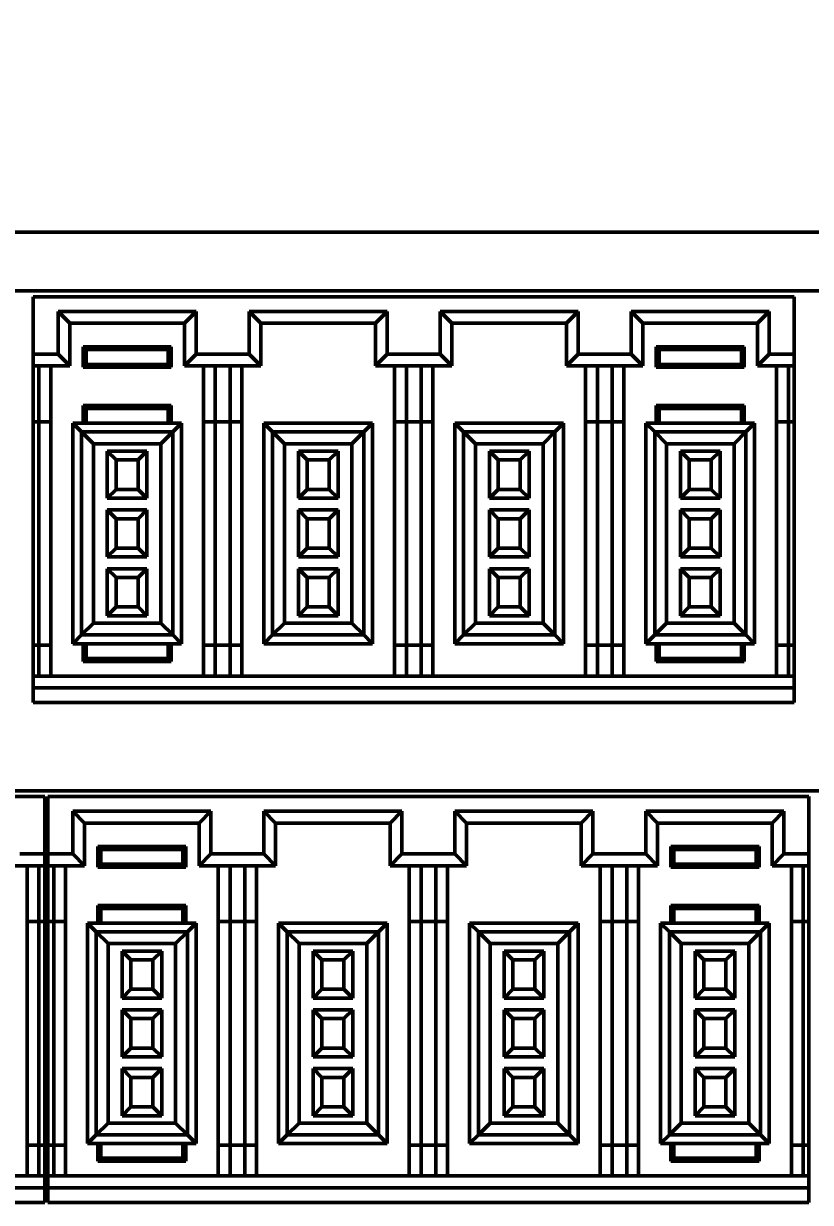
# Model space of a CAD drawing. Header units: millimetres. Extents: x 1021 to 2778, y -197 to 600.
# Drawn here: x 1320.93 to 1347.71, y 409.44 to 449.53 of the extents above; entities that cross this region are included whole.
import ezdxf

# ---------------------------------------------------------------- set-up
doc = ezdxf.new("R2010")
doc.units = ezdxf.units.MM
doc.header["$LTSCALE"] = 2
doc.layers.get('0').update_dxf_attribs({"lineweight": 25})
doc.layers.add('외형선(ISO)', color=7, linetype='Continuous', lineweight=50)
doc.layers.add('치수(ISO)', color=7, linetype='Continuous', lineweight=25)
doc.styles.add('레이블 텍스트 (ISO)', font='')
doc.styles.get('레이블 텍스트 (ISO)').set_extended_font_data('Gulim')
doc.dimstyles.new('기본값 (ISO)', dxfattribs={"dimscale": 2, "dimtxt": 3.5, "dimasz": 2.5, "dimexe": 1, "dimexo": 0.5, "dimgap": 0.4, "dimtad": 1, "dimtoh": 1, "dimdsep": 46, "dimtxsty": '레이블 텍스트 (ISO)', "dimcen": 0.09, "dimdle": 10, "dimclrd": 256, "dimclre": 256, "dimclrt": 6, "dimazin": 2, "dimtfac": 0.714286, "dimtmove": 0, "dimatfit": 3, "dimfxl": 1, "dimtolj": 1, "dimtzin": 0, "dimlwd": -1, "dimlwe": -1, "dimarcsym": 0})

# ---------------------------------------------------------------- blocks, each defined once
blk = doc.blocks.new('_DotSmall')
at = {"color": 0, "linetype": 'ByBlock', "const_width": 0.5}
blk.add_lwpolyline([(-0.0625, 0, 1), (0.0625, 0, 1)], format="xyb", close=True, dxfattribs=at)
blk = doc.blocks.new('*D14')
at = {"layer": 'Defpoints', "color": 0}
for p in [(1425.058, 480.628), (1170.258, 443.186), (1425.058, 435.936)]:
    blk.add_point(p, dxfattribs=at)
at = {"layer": '치수(ISO)'}
for p, q in [((1170.258, 444.186), (1170.258, 482.628)), ((1425.058, 436.936), (1425.058, 482.628)), ((1170.258, 480.628), (1425.058, 480.628))]:
    blk.add_line(p, q, dxfattribs=at)
at = {"layer": '치수(ISO)', "linetype": 'ByBlock', "xscale": 5, "yscale": 5, "zscale": 5}
for p, rotation in [((1170.258, 480.628), 180), ((1425.058, 480.628), 360)]:
    blk.add_blockref('_DotSmall', p, dxfattribs=dict(at, rotation=rotation))
at = {"layer": '치수(ISO)', "color": 0, "insert": (1297.698, 485.021), "char_height": 7, "attachment_point": 5, "style": '레이블 텍스트 (ISO)'}
blk.add_mtext('\\A1;254.8', dxfattribs=at)

msp = doc.modelspace()

# ---------------------------------------------------------------- linework, layer by layer
at = {"layer": '외형선(ISO)'}
for p, q in [((1183.4577, 442.4362), (1411.8577, 442.4362)), ((1184.6577, 440.4362), (1410.6577, 440.4362)), ((1321.2577, 440.2362), (1347.1577, 440.2362)), ((1321.2577, 438.2862), (1321.2577, 440.2362)), ((1347.1577, 440.2362), (1347.1577, 438.2862)), ((1322.1077, 438.2862), (1322.1077, 439.7362)), ((1322.1077, 439.7362), (1326.8077, 439.7362)), ((1322.5077, 439.3362), (1322.1077, 439.7362)), ((1326.4077, 439.3362), (1326.8077, 439.7362)), ((1326.8077, 439.7362), (1326.8077, 438.2862)), ((1328.6077, 438.2862), (1328.6077, 439.7362)), ((1328.6077, 439.7362), (1333.3077, 439.7362)), ((1329.0077, 439.3362), (1328.6077, 439.7362)), ((1332.9077, 439.3362), (1333.3077, 439.7362)), ((1333.3077, 439.7362), (1333.3077, 438.2862)), ((1335.1077, 438.2862), (1335.1077, 439.7362)), ((1335.1077, 439.7362), (1339.8077, 439.7362)), ((1335.5077, 439.3362), (1335.1077, 439.7362)), ((1339.4077, 439.3362), (1339.8077, 439.7362)), ((1339.8077, 439.7362), (1339.8077, 438.2862)), ((1341.6077, 438.2862), (1341.6077, 439.7362)), ((1341.6077, 439.7362), (1346.3077, 439.7362)), ((1342.0077, 439.3362), (1341.6077, 439.7362)), ((1345.9077, 439.3362), (1346.3077, 439.7362)), ((1346.3077, 439.7362), (1346.3077, 438.2862)), ((1326.4077, 439.3362), (1322.5077, 439.3362)), ((1322.5077, 439.3362), (1322.5077, 437.8862)), ((1326.4077, 437.8862), (1326.4077, 439.3362)), ((1332.9077, 439.3362), (1329.0077, 439.3362)), ((1329.0077, 439.3362), (1329.0077, 437.8862)), ((1332.9077, 437.8862), (1332.9077, 439.3362)), ((1339.4077, 439.3362), (1335.5077, 439.3362)), ((1335.5077, 439.3362), (1335.5077, 437.8862)), ((1339.4077, 437.8862), (1339.4077, 439.3362)), ((1345.9077, 439.3362), (1342.0077, 439.3362)), ((1342.0077, 439.3362), (1342.0077, 437.8862)), ((1345.9077, 437.8862), (1345.9077, 439.3362)), ((1321.2577, 438.2862), (1322.1077, 438.2862)), ((1321.2577, 437.8862), (1321.2577, 438.2862)), ((1322.1077, 438.2862), (1322.5077, 437.8862)), ((1322.9577, 437.8362), (1322.9577, 438.5362)), ((1322.9577, 438.5362), (1325.9577, 438.5362)), ((1322.9577, 438.5362), (1323.0577, 438.4362)), ((1323.0577, 438.4362), (1323.0577, 437.9362)), ((1325.8577, 438.4362), (1323.0577, 438.4362)), ((1325.8577, 438.4362), (1325.9577, 438.5362)), ((1325.8577, 437.9362), (1325.8577, 438.4362)), ((1325.9577, 438.5362), (1325.9577, 437.8362)), ((1326.4077, 437.8862), (1326.8077, 438.2862)), ((1326.8077, 438.2862), (1328.6077, 438.2862)), ((1328.6077, 438.2862), (1329.0077, 437.8862)), ((1332.9077, 437.8862), (1333.3077, 438.2862)), ((1333.3077, 438.2862), (1335.1077, 438.2862)), ((1335.1077, 438.2862), (1335.5077, 437.8862)), ((1339.4077, 437.8862), (1339.8077, 438.2862)), ((1339.8077, 438.2862), (1341.6077, 438.2862)), ((1341.6077, 438.2862), (1342.0077, 437.8862)), ((1342.4577, 437.8362), (1342.4577, 438.5362)), ((1342.4577, 438.5362), (1345.4577, 438.5362)), ((1342.4577, 438.5362), (1342.5577, 438.4362)), ((1342.5577, 438.4362), (1342.5577, 437.9362)), ((1345.3577, 438.4362), (1342.5577, 438.4362)), ((1345.3577, 438.4362), (1345.4577, 438.5362)), ((1345.3577, 437.9362), (1345.3577, 438.4362)), ((1345.4577, 438.5362), (1345.4577, 437.8362)), ((1345.9077, 437.8862), (1346.3077, 438.2862)), ((1346.3077, 438.2862), (1347.1577, 438.2862)), ((1347.1577, 438.2862), (1347.1577, 437.8862)), ((1321.2577, 437.8862), (1321.2577, 435.9862)), ((1322.5077, 437.8862), (1321.2577, 437.8862)), ((1321.4577, 435.9862), (1321.4577, 437.8862)), ((1321.8577, 437.8862), (1321.8577, 435.9862)), ((1322.9577, 437.8362), (1323.0577, 437.9362)), ((1325.9577, 437.8362), (1322.9577, 437.8362)), ((1323.0577, 437.9362), (1325.8577, 437.9362)), ((1325.8577, 437.9362), (1325.9577, 437.8362)), ((1329.0077, 437.8862), (1326.4077, 437.8862)), ((1327.0577, 435.9862), (1327.0577, 437.8862)), ((1327.4577, 437.8862), (1327.4577, 435.9862)), ((1327.9577, 435.9862), (1327.9577, 437.8862)), ((1328.3577, 437.8862), (1328.3577, 435.9862)), ((1335.5077, 437.8862), (1332.9077, 437.8862)), ((1333.5577, 435.9862), (1333.5577, 437.8862)), ((1333.9577, 437.8862), (1333.9577, 435.9862)), ((1334.4577, 435.9862), (1334.4577, 437.8862)), ((1334.8577, 437.8862), (1334.8577, 435.9862)), ((1342.0077, 437.8862), (1339.4077, 437.8862)), ((1340.0577, 435.9862), (1340.0577, 437.8862)), ((1340.4577, 437.8862), (1340.4577, 435.9862)), ((1340.9577, 435.9862), (1340.9577, 437.8862)), ((1341.3577, 437.8862), (1341.3577, 435.9862)), ((1342.4577, 437.8362), (1342.5577, 437.9362)), ((1345.4577, 437.8362), (1342.4577, 437.8362)), ((1342.5577, 437.9362), (1345.3577, 437.9362)), ((1345.3577, 437.9362), (1345.4577, 437.8362)), ((1347.1577, 437.8862), (1345.9077, 437.8862)), ((1346.5577, 435.9862), (1346.5577, 437.8862)), ((1346.9577, 437.8862), (1346.9577, 435.9862)), ((1347.1577, 435.9862), (1347.1577, 437.8862)), ((1322.9577, 435.9362), (1322.9577, 436.5362)), ((1322.9577, 436.5362), (1325.9577, 436.5362)), ((1323.0577, 436.4362), (1322.9577, 436.5362)), ((1325.8577, 436.4362), (1323.0577, 436.4362)), ((1323.0577, 436.4362), (1323.0577, 435.9362)), ((1325.8577, 436.4362), (1325.9577, 436.5362)), ((1325.8577, 435.9362), (1325.8577, 436.4362)), ((1325.9577, 436.5362), (1325.9577, 435.9362)), ((1342.4577, 435.9362), (1342.4577, 436.5362)), ((1342.4577, 436.5362), (1345.4577, 436.5362)), ((1342.5577, 436.4362), (1342.4577, 436.5362)), ((1345.3577, 436.4362), (1342.5577, 436.4362)), ((1342.5577, 436.4362), (1342.5577, 435.9362)), ((1345.3577, 436.4362), (1345.4577, 436.5362)), ((1345.3577, 435.9362), (1345.3577, 436.4362)), ((1345.4577, 436.5362), (1345.4577, 435.9362)), ((1321.2577, 435.9862), (1321.2577, 428.3862)), ((1321.2577, 435.9862), (1321.4577, 435.9862)), ((1321.8577, 435.9862), (1321.4577, 435.9862)), ((1321.4577, 428.3862), (1321.4577, 435.9862)), ((1321.8577, 435.9862), (1321.8577, 428.3862)), ((1322.6077, 428.4362), (1322.6077, 435.9362)), ((1322.6077, 435.9362), (1322.9577, 435.9362)), ((1322.6077, 435.9362), (1322.9077, 435.6362)), ((1325.9577, 435.9362), (1322.9577, 435.9362)), ((1325.9577, 435.9362), (1326.3077, 435.9362)), ((1326.0077, 435.6362), (1326.3077, 435.9362)), ((1326.3077, 435.9362), (1326.3077, 428.4362)), ((1327.0577, 428.3862), (1327.0577, 435.9862)), ((1327.4577, 435.9862), (1327.0577, 435.9862)), ((1327.4577, 435.9862), (1327.9577, 435.9862)), ((1327.4577, 435.9862), (1327.4577, 428.3862)), ((1328.3577, 435.9862), (1327.9577, 435.9862)), ((1327.9577, 428.3862), (1327.9577, 435.9862)), ((1328.3577, 435.9862), (1328.3577, 428.3862)), ((1329.1077, 428.4362), (1329.1077, 435.9362)), ((1329.1077, 435.9362), (1332.8077, 435.9362)), ((1329.1077, 435.9362), (1329.4077, 435.6362)), ((1332.5077, 435.6362), (1332.8077, 435.9362)), ((1332.8077, 435.9362), (1332.8077, 428.4362)), ((1333.5577, 428.3862), (1333.5577, 435.9862)), ((1333.9577, 435.9862), (1333.5577, 435.9862)), ((1333.9577, 435.9862), (1334.4577, 435.9862)), ((1333.9577, 435.9862), (1333.9577, 428.3862)), ((1334.8577, 435.9862), (1334.4577, 435.9862)), ((1334.4577, 428.3862), (1334.4577, 435.9862)), ((1334.8577, 435.9862), (1334.8577, 428.3862)), ((1335.6077, 428.4362), (1335.6077, 435.9362)), ((1335.6077, 435.9362), (1339.3077, 435.9362)), ((1335.6077, 435.9362), (1335.9077, 435.6362)), ((1339.0077, 435.6362), (1339.3077, 435.9362)), ((1339.3077, 435.9362), (1339.3077, 428.4362)), ((1340.0577, 428.3862), (1340.0577, 435.9862)), ((1340.4577, 435.9862), (1340.0577, 435.9862)), ((1340.4577, 435.9862), (1340.9577, 435.9862)), ((1340.4577, 435.9862), (1340.4577, 428.3862)), ((1340.9577, 428.3862), (1340.9577, 435.9862)), ((1341.3577, 435.9862), (1340.9577, 435.9862)), ((1341.3577, 435.9862), (1341.3577, 428.3862)), ((1342.1077, 428.4362), (1342.1077, 435.9362)), ((1342.1077, 435.9362), (1342.4577, 435.9362)), ((1342.1077, 435.9362), (1342.4077, 435.6362)), ((1345.4577, 435.9362), (1342.4577, 435.9362)), ((1345.4577, 435.9362), (1345.8077, 435.9362)), ((1345.5077, 435.6362), (1345.8077, 435.9362)), ((1345.8077, 435.9362), (1345.8077, 428.4362)), ((1346.5577, 428.3862), (1346.5577, 435.9862)), ((1346.9577, 435.9862), (1346.5577, 435.9862)), ((1346.9577, 435.9862), (1347.1577, 435.9862)), ((1346.9577, 435.9862), (1346.9577, 428.3862)), ((1347.1577, 428.3862), (1347.1577, 435.9862)), ((1322.9077, 435.6362), (1326.0077, 435.6362)), ((1322.9077, 428.7362), (1322.9077, 435.6362)), ((1323.3077, 435.2362), (1322.9077, 435.6362)), ((1326.0077, 435.6362), (1325.6077, 435.2362)), ((1326.0077, 435.6362), (1326.0077, 428.7362)), ((1329.4077, 435.6362), (1332.5077, 435.6362)), ((1329.4077, 428.7362), (1329.4077, 435.6362)), ((1329.8077, 435.2362), (1329.4077, 435.6362)), ((1332.5077, 435.6362), (1332.1077, 435.2362)), ((1332.5077, 435.6362), (1332.5077, 428.7362)), ((1335.9077, 435.6362), (1339.0077, 435.6362)), ((1335.9077, 428.7362), (1335.9077, 435.6362)), ((1336.3077, 435.2362), (1335.9077, 435.6362)), ((1339.0077, 435.6362), (1338.6077, 435.2362)), ((1339.0077, 435.6362), (1339.0077, 428.7362)), ((1342.4077, 435.6362), (1345.5077, 435.6362)), ((1342.4077, 428.7362), (1342.4077, 435.6362)), ((1342.8077, 435.2362), (1342.4077, 435.6362)), ((1345.5077, 435.6362), (1345.1077, 435.2362)), ((1345.5077, 435.6362), (1345.5077, 428.7362)), ((1323.3077, 435.2362), (1323.3077, 429.1362)), ((1325.6077, 435.2362), (1323.3077, 435.2362)), ((1323.7827, 433.3862), (1323.7827, 434.9862)), ((1323.7827, 434.9862), (1325.1327, 434.9862)), ((1323.7827, 434.9862), (1324.0827, 434.6862)), ((1324.8327, 434.6862), (1325.1327, 434.9862)), ((1325.1327, 434.9862), (1325.1327, 433.3862)), ((1325.6077, 429.1362), (1325.6077, 435.2362)), ((1329.8077, 435.2362), (1329.8077, 429.1362)), ((1332.1077, 435.2362), (1329.8077, 435.2362)), ((1330.2827, 433.3862), (1330.2827, 434.9862)), ((1330.2827, 434.9862), (1331.6327, 434.9862)), ((1330.2827, 434.9862), (1330.5827, 434.6862)), ((1331.3327, 434.6862), (1331.6327, 434.9862)), ((1331.6327, 434.9862), (1331.6327, 433.3862)), ((1332.1077, 429.1362), (1332.1077, 435.2362)), ((1336.3077, 435.2362), (1336.3077, 429.1362)), ((1338.6077, 435.2362), (1336.3077, 435.2362)), ((1336.7827, 433.3862), (1336.7827, 434.9862)), ((1336.7827, 434.9862), (1338.1327, 434.9862)), ((1336.7827, 434.9862), (1337.0827, 434.6862)), ((1337.8327, 434.6862), (1338.1327, 434.9862)), ((1338.1327, 434.9862), (1338.1327, 433.3862)), ((1338.6077, 429.1362), (1338.6077, 435.2362)), ((1342.8077, 435.2362), (1342.8077, 429.1362)), ((1345.1077, 435.2362), (1342.8077, 435.2362)), ((1343.2827, 433.3862), (1343.2827, 434.9862)), ((1343.2827, 434.9862), (1344.6327, 434.9862)), ((1343.2827, 434.9862), (1343.5827, 434.6862)), ((1344.3327, 434.6862), (1344.6327, 434.9862)), ((1344.6327, 434.9862), (1344.6327, 433.3862)), ((1345.1077, 429.1362), (1345.1077, 435.2362)), ((1324.8327, 434.6862), (1324.0827, 434.6862)), ((1324.0827, 434.6862), (1324.0827, 433.6862)), ((1324.8327, 433.6862), (1324.8327, 434.6862)), ((1331.3327, 434.6862), (1330.5827, 434.6862)), ((1330.5827, 434.6862), (1330.5827, 433.6862)), ((1331.3327, 433.6862), (1331.3327, 434.6862)), ((1337.8327, 434.6862), (1337.0827, 434.6862)), ((1337.0827, 434.6862), (1337.0827, 433.6862)), ((1337.8327, 433.6862), (1337.8327, 434.6862)), ((1344.3327, 434.6862), (1343.5827, 434.6862)), ((1343.5827, 434.6862), (1343.5827, 433.6862)), ((1344.3327, 433.6862), (1344.3327, 434.6862)), ((1323.7827, 433.3862), (1324.0827, 433.6862)), ((1325.1327, 433.3862), (1323.7827, 433.3862)), ((1324.0827, 433.6862), (1324.8327, 433.6862)), ((1324.8327, 433.6862), (1325.1327, 433.3862)), ((1330.2827, 433.3862), (1330.5827, 433.6862)), ((1331.6327, 433.3862), (1330.2827, 433.3862)), ((1330.5827, 433.6862), (1331.3327, 433.6862)), ((1331.3327, 433.6862), (1331.6327, 433.3862)), ((1336.7827, 433.3862), (1337.0827, 433.6862)), ((1338.1327, 433.3862), (1336.7827, 433.3862)), ((1337.0827, 433.6862), (1337.8327, 433.6862)), ((1337.8327, 433.6862), (1338.1327, 433.3862)), ((1343.2827, 433.3862), (1343.5827, 433.6862)), ((1344.6327, 433.3862), (1343.2827, 433.3862)), ((1343.5827, 433.6862), (1344.3327, 433.6862)), ((1344.3327, 433.6862), (1344.6327, 433.3862)), ((1323.7827, 431.3862), (1323.7827, 432.9862)), ((1323.7827, 432.9862), (1325.1327, 432.9862)), ((1323.7827, 432.9862), (1324.0827, 432.6862)), ((1324.8327, 432.6862), (1325.1327, 432.9862)), ((1325.1327, 432.9862), (1325.1327, 431.3862)), ((1330.2827, 431.3862), (1330.2827, 432.9862)), ((1330.2827, 432.9862), (1331.6327, 432.9862)), ((1330.2827, 432.9862), (1330.5827, 432.6862)), ((1331.3327, 432.6862), (1331.6327, 432.9862)), ((1331.6327, 432.9862), (1331.6327, 431.3862)), ((1336.7827, 431.3862), (1336.7827, 432.9862)), ((1336.7827, 432.9862), (1338.1327, 432.9862)), ((1336.7827, 432.9862), (1337.0827, 432.6862)), ((1337.8327, 432.6862), (1338.1327, 432.9862)), ((1338.1327, 432.9862), (1338.1327, 431.3862)), ((1343.2827, 431.3862), (1343.2827, 432.9862)), ((1343.2827, 432.9862), (1344.6327, 432.9862)), ((1343.2827, 432.9862), (1343.5827, 432.6862)), ((1344.3327, 432.6862), (1344.6327, 432.9862)), ((1344.6327, 432.9862), (1344.6327, 431.3862)), ((1324.8327, 432.6862), (1324.0827, 432.6862)), ((1324.0827, 432.6862), (1324.0827, 431.6862)), ((1324.8327, 431.6862), (1324.8327, 432.6862)), ((1331.3327, 432.6862), (1330.5827, 432.6862)), ((1330.5827, 432.6862), (1330.5827, 431.6862)), ((1331.3327, 431.6862), (1331.3327, 432.6862)), ((1337.8327, 432.6862), (1337.0827, 432.6862)), ((1337.0827, 432.6862), (1337.0827, 431.6862)), ((1337.8327, 431.6862), (1337.8327, 432.6862)), ((1344.3327, 432.6862), (1343.5827, 432.6862)), ((1343.5827, 432.6862), (1343.5827, 431.6862)), ((1344.3327, 431.6862), (1344.3327, 432.6862)), ((1323.7827, 431.3862), (1324.0827, 431.6862)), ((1325.1327, 431.3862), (1323.7827, 431.3862)), ((1324.0827, 431.6862), (1324.8327, 431.6862)), ((1324.8327, 431.6862), (1325.1327, 431.3862)), ((1330.2827, 431.3862), (1330.5827, 431.6862)), ((1331.6327, 431.3862), (1330.2827, 431.3862)), ((1330.5827, 431.6862), (1331.3327, 431.6862)), ((1331.3327, 431.6862), (1331.6327, 431.3862)), ((1336.7827, 431.3862), (1337.0827, 431.6862)), ((1338.1327, 431.3862), (1336.7827, 431.3862)), ((1337.0827, 431.6862), (1337.8327, 431.6862)), ((1337.8327, 431.6862), (1338.1327, 431.3862)), ((1343.2827, 431.3862), (1343.5827, 431.6862)), ((1344.6327, 431.3862), (1343.2827, 431.3862)), ((1343.5827, 431.6862), (1344.3327, 431.6862)), ((1344.3327, 431.6862), (1344.6327, 431.3862)), ((1323.7827, 429.3862), (1323.7827, 430.9862)), ((1323.7827, 430.9862), (1325.1327, 430.9862)), ((1323.7827, 430.9862), (1324.0827, 430.6862)), ((1324.8327, 430.6862), (1325.1327, 430.9862)), ((1325.1327, 430.9862), (1325.1327, 429.3862)), ((1330.2827, 429.3862), (1330.2827, 430.9862)), ((1330.2827, 430.9862), (1331.6327, 430.9862)), ((1330.2827, 430.9862), (1330.5827, 430.6862)), ((1331.3327, 430.6862), (1331.6327, 430.9862)), ((1331.6327, 430.9862), (1331.6327, 429.3862)), ((1336.7827, 429.3862), (1336.7827, 430.9862)), ((1336.7827, 430.9862), (1338.1327, 430.9862)), ((1336.7827, 430.9862), (1337.0827, 430.6862)), ((1337.8327, 430.6862), (1338.1327, 430.9862)), ((1338.1327, 430.9862), (1338.1327, 429.3862)), ((1343.2827, 429.3862), (1343.2827, 430.9862)), ((1343.2827, 430.9862), (1344.6327, 430.9862)), ((1343.2827, 430.9862), (1343.5827, 430.6862)), ((1344.3327, 430.6862), (1344.6327, 430.9862)), ((1344.6327, 430.9862), (1344.6327, 429.3862)), ((1324.8327, 430.6862), (1324.0827, 430.6862)), ((1324.0827, 430.6862), (1324.0827, 429.6862)), ((1324.8327, 429.6862), (1324.8327, 430.6862)), ((1331.3327, 430.6862), (1330.5827, 430.6862)), ((1330.5827, 430.6862), (1330.5827, 429.6862)), ((1331.3327, 429.6862), (1331.3327, 430.6862)), ((1337.8327, 430.6862), (1337.0827, 430.6862)), ((1337.0827, 430.6862), (1337.0827, 429.6862)), ((1337.8327, 429.6862), (1337.8327, 430.6862)), ((1344.3327, 430.6862), (1343.5827, 430.6862)), ((1343.5827, 430.6862), (1343.5827, 429.6862)), ((1344.3327, 429.6862), (1344.3327, 430.6862)), ((1323.7827, 429.3862), (1324.0827, 429.6862)), ((1325.1327, 429.3862), (1323.7827, 429.3862)), ((1324.0827, 429.6862), (1324.8327, 429.6862)), ((1324.8327, 429.6862), (1325.1327, 429.3862)), ((1330.2827, 429.3862), (1330.5827, 429.6862)), ((1331.6327, 429.3862), (1330.2827, 429.3862)), ((1330.5827, 429.6862), (1331.3327, 429.6862)), ((1331.3327, 429.6862), (1331.6327, 429.3862)), ((1336.7827, 429.3862), (1337.0827, 429.6862)), ((1338.1327, 429.3862), (1336.7827, 429.3862)), ((1337.0827, 429.6862), (1337.8327, 429.6862)), ((1337.8327, 429.6862), (1338.1327, 429.3862)), ((1343.2827, 429.3862), (1343.5827, 429.6862)), ((1344.6327, 429.3862), (1343.2827, 429.3862)), ((1343.5827, 429.6862), (1344.3327, 429.6862)), ((1344.3327, 429.6862), (1344.6327, 429.3862)), ((1323.3077, 429.1362), (1322.9077, 428.7362)), ((1323.3077, 429.1362), (1325.6077, 429.1362)), ((1326.0077, 428.7362), (1325.6077, 429.1362)), ((1329.8077, 429.1362), (1329.4077, 428.7362)), ((1329.8077, 429.1362), (1332.1077, 429.1362)), ((1332.5077, 428.7362), (1332.1077, 429.1362)), ((1336.3077, 429.1362), (1335.9077, 428.7362)), ((1336.3077, 429.1362), (1338.6077, 429.1362)), ((1339.0077, 428.7362), (1338.6077, 429.1362)), ((1342.8077, 429.1362), (1342.4077, 428.7362)), ((1342.8077, 429.1362), (1345.1077, 429.1362)), ((1345.5077, 428.7362), (1345.1077, 429.1362)), ((1322.9077, 428.7362), (1322.6077, 428.4362)), ((1326.0077, 428.7362), (1322.9077, 428.7362)), ((1326.3077, 428.4362), (1326.0077, 428.7362)), ((1329.4077, 428.7362), (1329.1077, 428.4362)), ((1332.5077, 428.7362), (1329.4077, 428.7362)), ((1332.8077, 428.4362), (1332.5077, 428.7362)), ((1335.9077, 428.7362), (1335.6077, 428.4362)), ((1339.0077, 428.7362), (1335.9077, 428.7362)), ((1339.3077, 428.4362), (1339.0077, 428.7362)), ((1342.4077, 428.7362), (1342.1077, 428.4362)), ((1345.5077, 428.7362), (1342.4077, 428.7362)), ((1345.8077, 428.4362), (1345.5077, 428.7362)), ((1321.4577, 428.3862), (1321.2577, 428.3862)), ((1321.2577, 428.3862), (1321.2577, 427.3362)), ((1321.4577, 427.3362), (1321.4577, 428.3862)), ((1321.4577, 428.3862), (1321.8577, 428.3862)), ((1321.8577, 428.3862), (1321.8577, 427.3362)), ((1322.9577, 428.4362), (1322.6077, 428.4362)), ((1325.9577, 428.4362), (1322.9577, 428.4362)), ((1322.9577, 427.8362), (1322.9577, 428.4362)), ((1323.0577, 428.4362), (1323.0577, 427.9362)), ((1325.8577, 427.9362), (1325.8577, 428.4362)), ((1326.3077, 428.4362), (1325.9577, 428.4362)), ((1325.9577, 428.4362), (1325.9577, 427.8362)), ((1327.0577, 427.3362), (1327.0577, 428.3862)), ((1327.0577, 428.3862), (1327.4577, 428.3862)), ((1327.9577, 428.3862), (1327.4577, 428.3862)), ((1327.4577, 428.3862), (1327.4577, 427.3362)), ((1327.9577, 427.3362), (1327.9577, 428.3862)), ((1327.9577, 428.3862), (1328.3577, 428.3862)), ((1328.3577, 428.3862), (1328.3577, 427.3362)), ((1332.8077, 428.4362), (1329.1077, 428.4362)), ((1333.5577, 427.3362), (1333.5577, 428.3862)), ((1333.5577, 428.3862), (1333.9577, 428.3862)), ((1334.4577, 428.3862), (1333.9577, 428.3862)), ((1333.9577, 428.3862), (1333.9577, 427.3362)), ((1334.4577, 427.3362), (1334.4577, 428.3862)), ((1334.4577, 428.3862), (1334.8577, 428.3862)), ((1334.8577, 428.3862), (1334.8577, 427.3362)), ((1339.3077, 428.4362), (1335.6077, 428.4362)), ((1340.0577, 427.3362), (1340.0577, 428.3862)), ((1340.0577, 428.3862), (1340.4577, 428.3862)), ((1340.9577, 428.3862), (1340.4577, 428.3862)), ((1340.4577, 428.3862), (1340.4577, 427.3362)), ((1340.9577, 427.3362), (1340.9577, 428.3862)), ((1340.9577, 428.3862), (1341.3577, 428.3862)), ((1341.3577, 428.3862), (1341.3577, 427.3362)), ((1342.4577, 428.4362), (1342.1077, 428.4362)), ((1345.4577, 428.4362), (1342.4577, 428.4362)), ((1342.4577, 427.8362), (1342.4577, 428.4362)), ((1342.5577, 428.4362), (1342.5577, 427.9362)), ((1345.3577, 427.9362), (1345.3577, 428.4362)), ((1345.8077, 428.4362), (1345.4577, 428.4362)), ((1345.4577, 428.4362), (1345.4577, 427.8362)), ((1346.5577, 427.3362), (1346.5577, 428.3862)), ((1346.5577, 428.3862), (1346.9577, 428.3862)), ((1347.1577, 428.3862), (1346.9577, 428.3862)), ((1346.9577, 428.3862), (1346.9577, 427.3362)), ((1347.1577, 427.3362), (1347.1577, 428.3862)), ((1323.0577, 427.9362), (1322.9577, 427.8362)), ((1325.9577, 427.8362), (1322.9577, 427.8362)), ((1323.0577, 427.9362), (1325.8577, 427.9362)), ((1325.8577, 427.9362), (1325.9577, 427.8362)), ((1342.4577, 427.8362), (1342.5577, 427.9362)), ((1345.4577, 427.8362), (1342.4577, 427.8362)), ((1342.5577, 427.9362), (1345.3577, 427.9362)), ((1345.4577, 427.8362), (1345.3577, 427.9362)), ((1321.2577, 426.9362), (1321.2577, 427.3362)), ((1321.2577, 427.3362), (1347.1577, 427.3362)), ((1347.1577, 427.3362), (1347.1577, 426.9362)), ((1347.1577, 426.9362), (1321.2577, 426.9362)), ((1321.2577, 426.4362), (1321.2577, 426.9362)), ((1347.1577, 426.9362), (1347.1577, 426.4362)), ((1347.1577, 426.4362), (1321.2577, 426.4362)), ((1266.6577, 423.4362), (1410.6577, 423.4362)), ((1295.7577, 423.2362), (1321.6577, 423.2362)), ((1321.6577, 423.2362), (1321.6577, 421.2862)), ((1321.7577, 423.2362), (1347.6577, 423.2362)), ((1321.7577, 421.2862), (1321.7577, 423.2362)), ((1347.6577, 423.2362), (1347.6577, 421.2862)), ((1322.6077, 421.2862), (1322.6077, 422.7362)), ((1322.6077, 422.7362), (1327.3077, 422.7362)), ((1323.0077, 422.3362), (1322.6077, 422.7362)), ((1326.9077, 422.3362), (1327.3077, 422.7362)), ((1327.3077, 422.7362), (1327.3077, 421.2862)), ((1329.1077, 421.2862), (1329.1077, 422.7362)), ((1329.1077, 422.7362), (1333.8077, 422.7362)), ((1329.5077, 422.3362), (1329.1077, 422.7362)), ((1333.4077, 422.3362), (1333.8077, 422.7362)), ((1333.8077, 422.7362), (1333.8077, 421.2862)), ((1335.6077, 421.2862), (1335.6077, 422.7362)), ((1335.6077, 422.7362), (1340.3077, 422.7362)), ((1336.0077, 422.3362), (1335.6077, 422.7362)), ((1339.9077, 422.3362), (1340.3077, 422.7362)), ((1340.3077, 422.7362), (1340.3077, 421.2862)), ((1342.1077, 421.2862), (1342.1077, 422.7362)), ((1342.1077, 422.7362), (1346.8077, 422.7362)), ((1342.5077, 422.3362), (1342.1077, 422.7362)), ((1346.4077, 422.3362), (1346.8077, 422.7362)), ((1346.8077, 422.7362), (1346.8077, 421.2862)), ((1326.9077, 422.3362), (1323.0077, 422.3362)), ((1323.0077, 422.3362), (1323.0077, 420.8862)), ((1326.9077, 420.8862), (1326.9077, 422.3362)), ((1333.4077, 422.3362), (1329.5077, 422.3362)), ((1329.5077, 422.3362), (1329.5077, 420.8862)), ((1333.4077, 420.8862), (1333.4077, 422.3362)), ((1339.9077, 422.3362), (1336.0077, 422.3362)), ((1336.0077, 422.3362), (1336.0077, 420.8862)), ((1339.9077, 420.8862), (1339.9077, 422.3362)), ((1346.4077, 422.3362), (1342.5077, 422.3362)), ((1342.5077, 422.3362), (1342.5077, 420.8862)), ((1346.4077, 420.8862), (1346.4077, 422.3362)), ((1323.4577, 420.8362), (1323.4577, 421.5362)), ((1323.4577, 421.5362), (1326.4577, 421.5362)), ((1323.4577, 421.5362), (1323.5577, 421.4362)), ((1323.5577, 421.4362), (1323.5577, 420.9362)), ((1326.3577, 421.4362), (1323.5577, 421.4362)), ((1326.3577, 421.4362), (1326.4577, 421.5362)), ((1326.3577, 420.9362), (1326.3577, 421.4362)), ((1326.4577, 421.5362), (1326.4577, 420.8362)), ((1342.9577, 420.8362), (1342.9577, 421.5362)), ((1342.9577, 421.5362), (1345.9577, 421.5362)), ((1342.9577, 421.5362), (1343.0577, 421.4362)), ((1343.0577, 421.4362), (1343.0577, 420.9362)), ((1345.8577, 421.4362), (1343.0577, 421.4362)), ((1345.8577, 421.4362), (1345.9577, 421.5362)), ((1345.8577, 420.9362), (1345.8577, 421.4362)), ((1345.9577, 421.5362), (1345.9577, 420.8362)), ((1320.8077, 421.2862), (1321.6577, 421.2862)), ((1321.6577, 421.2862), (1321.6577, 420.8862)), ((1321.7577, 421.2862), (1322.6077, 421.2862)), ((1321.7577, 420.8862), (1321.7577, 421.2862)), ((1322.6077, 421.2862), (1323.0077, 420.8862)), ((1323.4577, 420.8362), (1323.5577, 420.9362)), ((1323.5577, 420.9362), (1326.3577, 420.9362)), ((1326.3577, 420.9362), (1326.4577, 420.8362)), ((1326.9077, 420.8862), (1327.3077, 421.2862)), ((1327.3077, 421.2862), (1329.1077, 421.2862)), ((1329.1077, 421.2862), (1329.5077, 420.8862)), ((1333.4077, 420.8862), (1333.8077, 421.2862)), ((1333.8077, 421.2862), (1335.6077, 421.2862)), ((1335.6077, 421.2862), (1336.0077, 420.8862)), ((1339.9077, 420.8862), (1340.3077, 421.2862)), ((1340.3077, 421.2862), (1342.1077, 421.2862)), ((1342.1077, 421.2862), (1342.5077, 420.8862)), ((1342.9577, 420.8362), (1343.0577, 420.9362)), ((1343.0577, 420.9362), (1345.8577, 420.9362)), ((1345.8577, 420.9362), (1345.9577, 420.8362)), ((1346.4077, 420.8862), (1346.8077, 421.2862)), ((1346.8077, 421.2862), (1347.6577, 421.2862)), ((1347.6577, 421.2862), (1347.6577, 420.8862)), ((1321.6577, 420.8862), (1320.4077, 420.8862)), ((1321.0577, 418.9862), (1321.0577, 420.8862)), ((1321.4577, 420.8862), (1321.4577, 418.9862)), ((1321.6577, 418.9862), (1321.6577, 420.8862)), ((1321.7577, 420.8862), (1321.7577, 418.9862)), ((1323.0077, 420.8862), (1321.7577, 420.8862)), ((1321.9577, 418.9862), (1321.9577, 420.8862)), ((1322.3577, 420.8862), (1322.3577, 418.9862)), ((1326.4577, 420.8362), (1323.4577, 420.8362)), ((1329.5077, 420.8862), (1326.9077, 420.8862)), ((1327.5577, 418.9862), (1327.5577, 420.8862)), ((1327.9577, 420.8862), (1327.9577, 418.9862)), ((1328.4577, 418.9862), (1328.4577, 420.8862)), ((1328.8577, 420.8862), (1328.8577, 418.9862)), ((1336.0077, 420.8862), (1333.4077, 420.8862)), ((1334.0577, 418.9862), (1334.0577, 420.8862)), ((1334.4577, 420.8862), (1334.4577, 418.9862)), ((1334.9577, 418.9862), (1334.9577, 420.8862)), ((1335.3577, 420.8862), (1335.3577, 418.9862)), ((1342.5077, 420.8862), (1339.9077, 420.8862)), ((1340.5577, 418.9862), (1340.5577, 420.8862)), ((1340.9577, 420.8862), (1340.9577, 418.9862)), ((1341.4577, 418.9862), (1341.4577, 420.8862)), ((1341.8577, 420.8862), (1341.8577, 418.9862)), ((1345.9577, 420.8362), (1342.9577, 420.8362)), ((1347.6577, 420.8862), (1346.4077, 420.8862)), ((1347.0577, 418.9862), (1347.0577, 420.8862)), ((1347.4577, 420.8862), (1347.4577, 418.9862)), ((1347.6577, 418.9862), (1347.6577, 420.8862)), ((1323.4577, 418.9362), (1323.4577, 419.5362)), ((1323.4577, 419.5362), (1326.4577, 419.5362)), ((1323.5577, 419.4362), (1323.4577, 419.5362)), ((1326.3577, 419.4362), (1323.5577, 419.4362)), ((1323.5577, 419.4362), (1323.5577, 418.9362)), ((1326.3577, 419.4362), (1326.4577, 419.5362)), ((1326.3577, 418.9362), (1326.3577, 419.4362)), ((1326.4577, 419.5362), (1326.4577, 418.9362)), ((1342.9577, 418.9362), (1342.9577, 419.5362)), ((1342.9577, 419.5362), (1345.9577, 419.5362)), ((1343.0577, 419.4362), (1342.9577, 419.5362)), ((1345.8577, 419.4362), (1343.0577, 419.4362)), ((1343.0577, 419.4362), (1343.0577, 418.9362)), ((1345.8577, 419.4362), (1345.9577, 419.5362)), ((1345.8577, 418.9362), (1345.8577, 419.4362)), ((1345.9577, 419.5362), (1345.9577, 418.9362)), ((1321.0577, 411.3862), (1321.0577, 418.9862)), ((1321.4577, 418.9862), (1321.0577, 418.9862)), ((1321.4577, 418.9862), (1321.6577, 418.9862)), ((1321.4577, 418.9862), (1321.4577, 411.3862)), ((1321.6577, 411.3862), (1321.6577, 418.9862)), ((1321.7577, 418.9862), (1321.7577, 411.3862)), ((1321.7577, 418.9862), (1321.9577, 418.9862)), ((1322.3577, 418.9862), (1321.9577, 418.9862)), ((1321.9577, 411.3862), (1321.9577, 418.9862)), ((1322.3577, 418.9862), (1322.3577, 411.3862)), ((1323.1077, 411.4362), (1323.1077, 418.9362)), ((1323.1077, 418.9362), (1323.4577, 418.9362)), ((1323.1077, 418.9362), (1323.4077, 418.6362)), ((1326.4577, 418.9362), (1323.4577, 418.9362)), ((1326.4577, 418.9362), (1326.8077, 418.9362)), ((1326.5077, 418.6362), (1326.8077, 418.9362)), ((1326.8077, 418.9362), (1326.8077, 411.4362)), ((1327.5577, 411.3862), (1327.5577, 418.9862)), ((1327.9577, 418.9862), (1327.5577, 418.9862)), ((1327.9577, 418.9862), (1328.4577, 418.9862)), ((1327.9577, 418.9862), (1327.9577, 411.3862)), ((1328.8577, 418.9862), (1328.4577, 418.9862)), ((1328.4577, 411.3862), (1328.4577, 418.9862)), ((1328.8577, 418.9862), (1328.8577, 411.3862)), ((1329.6077, 411.4362), (1329.6077, 418.9362)), ((1329.6077, 418.9362), (1333.3077, 418.9362)), ((1329.6077, 418.9362), (1329.9077, 418.6362)), ((1333.0077, 418.6362), (1333.3077, 418.9362)), ((1333.3077, 418.9362), (1333.3077, 411.4362)), ((1334.0577, 411.3862), (1334.0577, 418.9862)), ((1334.4577, 418.9862), (1334.0577, 418.9862)), ((1334.4577, 418.9862), (1334.9577, 418.9862)), ((1334.4577, 418.9862), (1334.4577, 411.3862)), ((1335.3577, 418.9862), (1334.9577, 418.9862)), ((1334.9577, 411.3862), (1334.9577, 418.9862)), ((1335.3577, 418.9862), (1335.3577, 411.3862)), ((1336.1077, 411.4362), (1336.1077, 418.9362)), ((1336.1077, 418.9362), (1339.8077, 418.9362)), ((1336.1077, 418.9362), (1336.4077, 418.6362)), ((1339.5077, 418.6362), (1339.8077, 418.9362)), ((1339.8077, 418.9362), (1339.8077, 411.4362)), ((1340.5577, 411.3862), (1340.5577, 418.9862)), ((1340.9577, 418.9862), (1340.5577, 418.9862)), ((1340.9577, 418.9862), (1341.4577, 418.9862)), ((1340.9577, 418.9862), (1340.9577, 411.3862)), ((1341.4577, 411.3862), (1341.4577, 418.9862)), ((1341.8577, 418.9862), (1341.4577, 418.9862)), ((1341.8577, 418.9862), (1341.8577, 411.3862)), ((1342.6077, 411.4362), (1342.6077, 418.9362)), ((1342.6077, 418.9362), (1342.9577, 418.9362)), ((1342.6077, 418.9362), (1342.9077, 418.6362)), ((1345.9577, 418.9362), (1342.9577, 418.9362)), ((1345.9577, 418.9362), (1346.3077, 418.9362)), ((1346.0077, 418.6362), (1346.3077, 418.9362)), ((1346.3077, 418.9362), (1346.3077, 411.4362)), ((1347.0577, 411.3862), (1347.0577, 418.9862)), ((1347.4577, 418.9862), (1347.0577, 418.9862)), ((1347.4577, 418.9862), (1347.6577, 418.9862)), ((1347.4577, 418.9862), (1347.4577, 411.3862)), ((1347.6577, 411.3862), (1347.6577, 418.9862)), ((1323.4077, 418.6362), (1326.5077, 418.6362)), ((1323.4077, 411.7362), (1323.4077, 418.6362)), ((1323.8077, 418.2362), (1323.4077, 418.6362)), ((1326.5077, 418.6362), (1326.1077, 418.2362)), ((1326.5077, 418.6362), (1326.5077, 411.7362)), ((1329.9077, 418.6362), (1333.0077, 418.6362)), ((1329.9077, 411.7362), (1329.9077, 418.6362)), ((1330.3077, 418.2362), (1329.9077, 418.6362)), ((1333.0077, 418.6362), (1332.6077, 418.2362)), ((1333.0077, 418.6362), (1333.0077, 411.7362)), ((1336.4077, 418.6362), (1339.5077, 418.6362)), ((1336.4077, 411.7362), (1336.4077, 418.6362)), ((1336.8077, 418.2362), (1336.4077, 418.6362)), ((1339.5077, 418.6362), (1339.1077, 418.2362)), ((1339.5077, 418.6362), (1339.5077, 411.7362)), ((1342.9077, 418.6362), (1346.0077, 418.6362)), ((1342.9077, 411.7362), (1342.9077, 418.6362)), ((1343.3077, 418.2362), (1342.9077, 418.6362)), ((1346.0077, 418.6362), (1345.6077, 418.2362)), ((1346.0077, 418.6362), (1346.0077, 411.7362)), ((1323.8077, 418.2362), (1323.8077, 412.1362)), ((1326.1077, 418.2362), (1323.8077, 418.2362)), ((1326.1077, 412.1362), (1326.1077, 418.2362)), ((1330.3077, 418.2362), (1330.3077, 412.1362)), ((1332.6077, 418.2362), (1330.3077, 418.2362)), ((1332.6077, 412.1362), (1332.6077, 418.2362)), ((1336.8077, 418.2362), (1336.8077, 412.1362)), ((1339.1077, 418.2362), (1336.8077, 418.2362)), ((1339.1077, 412.1362), (1339.1077, 418.2362)), ((1343.3077, 418.2362), (1343.3077, 412.1362)), ((1345.6077, 418.2362), (1343.3077, 418.2362)), ((1345.6077, 412.1362), (1345.6077, 418.2362)), ((1324.2827, 416.3862), (1324.2827, 417.9862)), ((1324.2827, 417.9862), (1325.6327, 417.9862)), ((1324.2827, 417.9862), (1324.5827, 417.6862)), ((1325.3327, 417.6862), (1325.6327, 417.9862)), ((1325.6327, 417.9862), (1325.6327, 416.3862)), ((1330.7827, 416.3862), (1330.7827, 417.9862)), ((1330.7827, 417.9862), (1332.1327, 417.9862)), ((1330.7827, 417.9862), (1331.0827, 417.6862)), ((1331.8327, 417.6862), (1332.1327, 417.9862)), ((1332.1327, 417.9862), (1332.1327, 416.3862)), ((1337.2827, 416.3862), (1337.2827, 417.9862)), ((1337.2827, 417.9862), (1338.6327, 417.9862)), ((1337.2827, 417.9862), (1337.5827, 417.6862)), ((1338.3327, 417.6862), (1338.6327, 417.9862)), ((1338.6327, 417.9862), (1338.6327, 416.3862)), ((1343.7827, 416.3862), (1343.7827, 417.9862)), ((1343.7827, 417.9862), (1345.1327, 417.9862)), ((1343.7827, 417.9862), (1344.0827, 417.6862)), ((1344.8327, 417.6862), (1345.1327, 417.9862)), ((1345.1327, 417.9862), (1345.1327, 416.3862)), ((1325.3327, 417.6862), (1324.5827, 417.6862)), ((1324.5827, 417.6862), (1324.5827, 416.6862)), ((1325.3327, 416.6862), (1325.3327, 417.6862)), ((1331.8327, 417.6862), (1331.0827, 417.6862)), ((1331.0827, 417.6862), (1331.0827, 416.6862)), ((1331.8327, 416.6862), (1331.8327, 417.6862)), ((1338.3327, 417.6862), (1337.5827, 417.6862)), ((1337.5827, 417.6862), (1337.5827, 416.6862)), ((1338.3327, 416.6862), (1338.3327, 417.6862)), ((1344.8327, 417.6862), (1344.0827, 417.6862)), ((1344.0827, 417.6862), (1344.0827, 416.6862)), ((1344.8327, 416.6862), (1344.8327, 417.6862)), ((1324.2827, 416.3862), (1324.5827, 416.6862)), ((1324.5827, 416.6862), (1325.3327, 416.6862)), ((1325.3327, 416.6862), (1325.6327, 416.3862)), ((1330.7827, 416.3862), (1331.0827, 416.6862)), ((1331.0827, 416.6862), (1331.8327, 416.6862)), ((1331.8327, 416.6862), (1332.1327, 416.3862)), ((1337.2827, 416.3862), (1337.5827, 416.6862)), ((1337.5827, 416.6862), (1338.3327, 416.6862)), ((1338.3327, 416.6862), (1338.6327, 416.3862)), ((1343.7827, 416.3862), (1344.0827, 416.6862)), ((1344.0827, 416.6862), (1344.8327, 416.6862)), ((1344.8327, 416.6862), (1345.1327, 416.3862)), ((1325.6327, 416.3862), (1324.2827, 416.3862)), ((1332.1327, 416.3862), (1330.7827, 416.3862)), ((1338.6327, 416.3862), (1337.2827, 416.3862)), ((1345.1327, 416.3862), (1343.7827, 416.3862)), ((1324.2827, 414.3862), (1324.2827, 415.9862)), ((1324.2827, 415.9862), (1325.6327, 415.9862)), ((1324.2827, 415.9862), (1324.5827, 415.6862)), ((1325.3327, 415.6862), (1325.6327, 415.9862)), ((1325.6327, 415.9862), (1325.6327, 414.3862)), ((1330.7827, 414.3862), (1330.7827, 415.9862)), ((1330.7827, 415.9862), (1332.1327, 415.9862)), ((1330.7827, 415.9862), (1331.0827, 415.6862)), ((1331.8327, 415.6862), (1332.1327, 415.9862)), ((1332.1327, 415.9862), (1332.1327, 414.3862)), ((1337.2827, 414.3862), (1337.2827, 415.9862)), ((1337.2827, 415.9862), (1338.6327, 415.9862)), ((1337.2827, 415.9862), (1337.5827, 415.6862)), ((1338.3327, 415.6862), (1338.6327, 415.9862)), ((1338.6327, 415.9862), (1338.6327, 414.3862)), ((1343.7827, 414.3862), (1343.7827, 415.9862)), ((1343.7827, 415.9862), (1345.1327, 415.9862)), ((1343.7827, 415.9862), (1344.0827, 415.6862)), ((1344.8327, 415.6862), (1345.1327, 415.9862)), ((1345.1327, 415.9862), (1345.1327, 414.3862)), ((1325.3327, 415.6862), (1324.5827, 415.6862)), ((1324.5827, 415.6862), (1324.5827, 414.6862)), ((1325.3327, 414.6862), (1325.3327, 415.6862)), ((1331.8327, 415.6862), (1331.0827, 415.6862)), ((1331.0827, 415.6862), (1331.0827, 414.6862)), ((1331.8327, 414.6862), (1331.8327, 415.6862)), ((1338.3327, 415.6862), (1337.5827, 415.6862)), ((1337.5827, 415.6862), (1337.5827, 414.6862)), ((1338.3327, 414.6862), (1338.3327, 415.6862)), ((1344.8327, 415.6862), (1344.0827, 415.6862)), ((1344.0827, 415.6862), (1344.0827, 414.6862)), ((1344.8327, 414.6862), (1344.8327, 415.6862)), ((1324.2827, 414.3862), (1324.5827, 414.6862)), ((1324.5827, 414.6862), (1325.3327, 414.6862)), ((1325.3327, 414.6862), (1325.6327, 414.3862)), ((1330.7827, 414.3862), (1331.0827, 414.6862)), ((1331.0827, 414.6862), (1331.8327, 414.6862)), ((1331.8327, 414.6862), (1332.1327, 414.3862)), ((1337.2827, 414.3862), (1337.5827, 414.6862)), ((1337.5827, 414.6862), (1338.3327, 414.6862)), ((1338.3327, 414.6862), (1338.6327, 414.3862)), ((1343.7827, 414.3862), (1344.0827, 414.6862)), ((1344.0827, 414.6862), (1344.8327, 414.6862)), ((1344.8327, 414.6862), (1345.1327, 414.3862)), ((1325.6327, 414.3862), (1324.2827, 414.3862)), ((1332.1327, 414.3862), (1330.7827, 414.3862)), ((1338.6327, 414.3862), (1337.2827, 414.3862)), ((1345.1327, 414.3862), (1343.7827, 414.3862)), ((1324.2827, 412.3862), (1324.2827, 413.9862)), ((1324.2827, 413.9862), (1325.6327, 413.9862)), ((1324.2827, 413.9862), (1324.5827, 413.6862)), ((1325.3327, 413.6862), (1325.6327, 413.9862)), ((1325.6327, 413.9862), (1325.6327, 412.3862)), ((1330.7827, 412.3862), (1330.7827, 413.9862)), ((1330.7827, 413.9862), (1332.1327, 413.9862)), ((1330.7827, 413.9862), (1331.0827, 413.6862)), ((1331.8327, 413.6862), (1332.1327, 413.9862)), ((1332.1327, 413.9862), (1332.1327, 412.3862)), ((1337.2827, 412.3862), (1337.2827, 413.9862)), ((1337.2827, 413.9862), (1338.6327, 413.9862)), ((1337.2827, 413.9862), (1337.5827, 413.6862)), ((1338.3327, 413.6862), (1338.6327, 413.9862)), ((1338.6327, 413.9862), (1338.6327, 412.3862)), ((1343.7827, 412.3862), (1343.7827, 413.9862)), ((1343.7827, 413.9862), (1345.1327, 413.9862)), ((1343.7827, 413.9862), (1344.0827, 413.6862)), ((1344.8327, 413.6862), (1345.1327, 413.9862)), ((1345.1327, 413.9862), (1345.1327, 412.3862)), ((1325.3327, 413.6862), (1324.5827, 413.6862)), ((1324.5827, 413.6862), (1324.5827, 412.6862)), ((1325.3327, 412.6862), (1325.3327, 413.6862)), ((1331.8327, 413.6862), (1331.0827, 413.6862)), ((1331.0827, 413.6862), (1331.0827, 412.6862)), ((1331.8327, 412.6862), (1331.8327, 413.6862)), ((1338.3327, 413.6862), (1337.5827, 413.6862)), ((1337.5827, 413.6862), (1337.5827, 412.6862)), ((1338.3327, 412.6862), (1338.3327, 413.6862)), ((1344.8327, 413.6862), (1344.0827, 413.6862)), ((1344.0827, 413.6862), (1344.0827, 412.6862)), ((1344.8327, 412.6862), (1344.8327, 413.6862)), ((1324.2827, 412.3862), (1324.5827, 412.6862)), ((1324.5827, 412.6862), (1325.3327, 412.6862)), ((1325.3327, 412.6862), (1325.6327, 412.3862)), ((1330.7827, 412.3862), (1331.0827, 412.6862)), ((1331.0827, 412.6862), (1331.8327, 412.6862)), ((1331.8327, 412.6862), (1332.1327, 412.3862)), ((1337.2827, 412.3862), (1337.5827, 412.6862)), ((1337.5827, 412.6862), (1338.3327, 412.6862)), ((1338.3327, 412.6862), (1338.6327, 412.3862)), ((1343.7827, 412.3862), (1344.0827, 412.6862)), ((1344.0827, 412.6862), (1344.8327, 412.6862)), ((1344.8327, 412.6862), (1345.1327, 412.3862)), ((1323.8077, 412.1362), (1323.4077, 411.7362)), ((1323.8077, 412.1362), (1326.1077, 412.1362)), ((1325.6327, 412.3862), (1324.2827, 412.3862)), ((1326.5077, 411.7362), (1326.1077, 412.1362)), ((1330.3077, 412.1362), (1329.9077, 411.7362)), ((1330.3077, 412.1362), (1332.6077, 412.1362)), ((1332.1327, 412.3862), (1330.7827, 412.3862)), ((1333.0077, 411.7362), (1332.6077, 412.1362)), ((1336.8077, 412.1362), (1336.4077, 411.7362)), ((1336.8077, 412.1362), (1339.1077, 412.1362)), ((1338.6327, 412.3862), (1337.2827, 412.3862)), ((1339.5077, 411.7362), (1339.1077, 412.1362)), ((1343.3077, 412.1362), (1342.9077, 411.7362)), ((1343.3077, 412.1362), (1345.6077, 412.1362)), ((1345.1327, 412.3862), (1343.7827, 412.3862)), ((1346.0077, 411.7362), (1345.6077, 412.1362)), ((1323.4077, 411.7362), (1323.1077, 411.4362)), ((1326.5077, 411.7362), (1323.4077, 411.7362)), ((1326.8077, 411.4362), (1326.5077, 411.7362)), ((1329.9077, 411.7362), (1329.6077, 411.4362)), ((1333.0077, 411.7362), (1329.9077, 411.7362)), ((1333.3077, 411.4362), (1333.0077, 411.7362)), ((1336.4077, 411.7362), (1336.1077, 411.4362)), ((1339.5077, 411.7362), (1336.4077, 411.7362)), ((1339.8077, 411.4362), (1339.5077, 411.7362)), ((1342.9077, 411.7362), (1342.6077, 411.4362)), ((1346.0077, 411.7362), (1342.9077, 411.7362)), ((1346.3077, 411.4362), (1346.0077, 411.7362)), ((1321.0577, 410.3362), (1321.0577, 411.3862)), ((1321.0577, 411.3862), (1321.4577, 411.3862)), ((1321.6577, 411.3862), (1321.4577, 411.3862)), ((1321.4577, 411.3862), (1321.4577, 410.3362)), ((1321.6577, 410.3362), (1321.6577, 411.3862)), ((1321.9577, 411.3862), (1321.7577, 411.3862)), ((1321.7577, 411.3862), (1321.7577, 410.3362)), ((1321.9577, 410.3362), (1321.9577, 411.3862)), ((1321.9577, 411.3862), (1322.3577, 411.3862)), ((1322.3577, 411.3862), (1322.3577, 410.3362)), ((1323.4577, 411.4362), (1323.1077, 411.4362)), ((1326.4577, 411.4362), (1323.4577, 411.4362)), ((1323.4577, 410.8362), (1323.4577, 411.4362)), ((1323.5577, 411.4362), (1323.5577, 410.9362)), ((1326.3577, 410.9362), (1326.3577, 411.4362)), ((1326.8077, 411.4362), (1326.4577, 411.4362)), ((1326.4577, 411.4362), (1326.4577, 410.8362)), ((1327.5577, 410.3362), (1327.5577, 411.3862)), ((1327.5577, 411.3862), (1327.9577, 411.3862)), ((1328.4577, 411.3862), (1327.9577, 411.3862)), ((1327.9577, 411.3862), (1327.9577, 410.3362)), ((1328.4577, 410.3362), (1328.4577, 411.3862)), ((1328.4577, 411.3862), (1328.8577, 411.3862)), ((1328.8577, 411.3862), (1328.8577, 410.3362)), ((1333.3077, 411.4362), (1329.6077, 411.4362)), ((1334.0577, 410.3362), (1334.0577, 411.3862)), ((1334.0577, 411.3862), (1334.4577, 411.3862)), ((1334.9577, 411.3862), (1334.4577, 411.3862)), ((1334.4577, 411.3862), (1334.4577, 410.3362)), ((1334.9577, 410.3362), (1334.9577, 411.3862)), ((1334.9577, 411.3862), (1335.3577, 411.3862)), ((1335.3577, 411.3862), (1335.3577, 410.3362)), ((1339.8077, 411.4362), (1336.1077, 411.4362)), ((1340.5577, 410.3362), (1340.5577, 411.3862)), ((1340.5577, 411.3862), (1340.9577, 411.3862)), ((1341.4577, 411.3862), (1340.9577, 411.3862)), ((1340.9577, 411.3862), (1340.9577, 410.3362)), ((1341.4577, 410.3362), (1341.4577, 411.3862)), ((1341.4577, 411.3862), (1341.8577, 411.3862)), ((1341.8577, 411.3862), (1341.8577, 410.3362)), ((1342.9577, 411.4362), (1342.6077, 411.4362)), ((1345.9577, 411.4362), (1342.9577, 411.4362)), ((1342.9577, 410.8362), (1342.9577, 411.4362)), ((1343.0577, 411.4362), (1343.0577, 410.9362)), ((1345.8577, 410.9362), (1345.8577, 411.4362)), ((1346.3077, 411.4362), (1345.9577, 411.4362)), ((1345.9577, 411.4362), (1345.9577, 410.8362)), ((1347.0577, 410.3362), (1347.0577, 411.3862)), ((1347.0577, 411.3862), (1347.4577, 411.3862)), ((1347.6577, 411.3862), (1347.4577, 411.3862)), ((1347.4577, 411.3862), (1347.4577, 410.3362)), ((1347.6577, 410.3362), (1347.6577, 411.3862)), ((1323.5577, 410.9362), (1323.4577, 410.8362)), ((1323.5577, 410.9362), (1326.3577, 410.9362)), ((1326.3577, 410.9362), (1326.4577, 410.8362)), ((1342.9577, 410.8362), (1343.0577, 410.9362)), ((1343.0577, 410.9362), (1345.8577, 410.9362)), ((1345.9577, 410.8362), (1345.8577, 410.9362)), ((1326.4577, 410.8362), (1323.4577, 410.8362)), ((1345.9577, 410.8362), (1342.9577, 410.8362)), ((1295.7577, 410.3362), (1321.6577, 410.3362)), ((1321.6577, 410.3362), (1321.6577, 409.9362)), ((1321.7577, 409.9362), (1321.7577, 410.3362)), ((1321.7577, 410.3362), (1347.6577, 410.3362)), ((1347.6577, 410.3362), (1347.6577, 409.9362)), ((1321.6577, 409.9362), (1295.7577, 409.9362)), ((1321.6577, 409.9362), (1321.6577, 409.4362)), ((1347.6577, 409.9362), (1321.7577, 409.9362)), ((1321.7577, 409.4362), (1321.7577, 409.9362)), ((1347.6577, 409.9362), (1347.6577, 409.4362)), ((1321.6577, 409.4362), (1295.7577, 409.4362)), ((1347.6577, 409.4362), (1321.7577, 409.4362))]:
    msp.add_line(p, q, dxfattribs=at)

# ---------------------------------------------------------------- dimensions: what is measured, and where the dimension line sits
at = {"layer": '치수(ISO)'}
dim = msp.add_linear_dim(base=(1425.0577, 480.6278), p1=(1170.2577, 443.1862), p2=(1425.0577, 435.9362), angle=180, dimstyle='기본값 (ISO)', override={"dimgap": 0.4, "dimtoh": 0, "dimdec": 2, "dimblk1": 'DotSmall', "dimblk2": 'DotSmall', "dimsah": 1, "dimdle": 0, "dimclrt": 0, "dimtol": 0, "dimlim": 0, "dimtp": 0, "dimtm": 0, "dimtdec": 2, "dimtofl": 0, "dimatfit": 1}, dxfattribs=at)
dim.commit()
dim.dimension.update_dxf_attribs({"geometry": '*D14', "text_midpoint": (1297.6977, 480.6278), "dimtype": 160})

doc.saveas('drawing.dxf')
